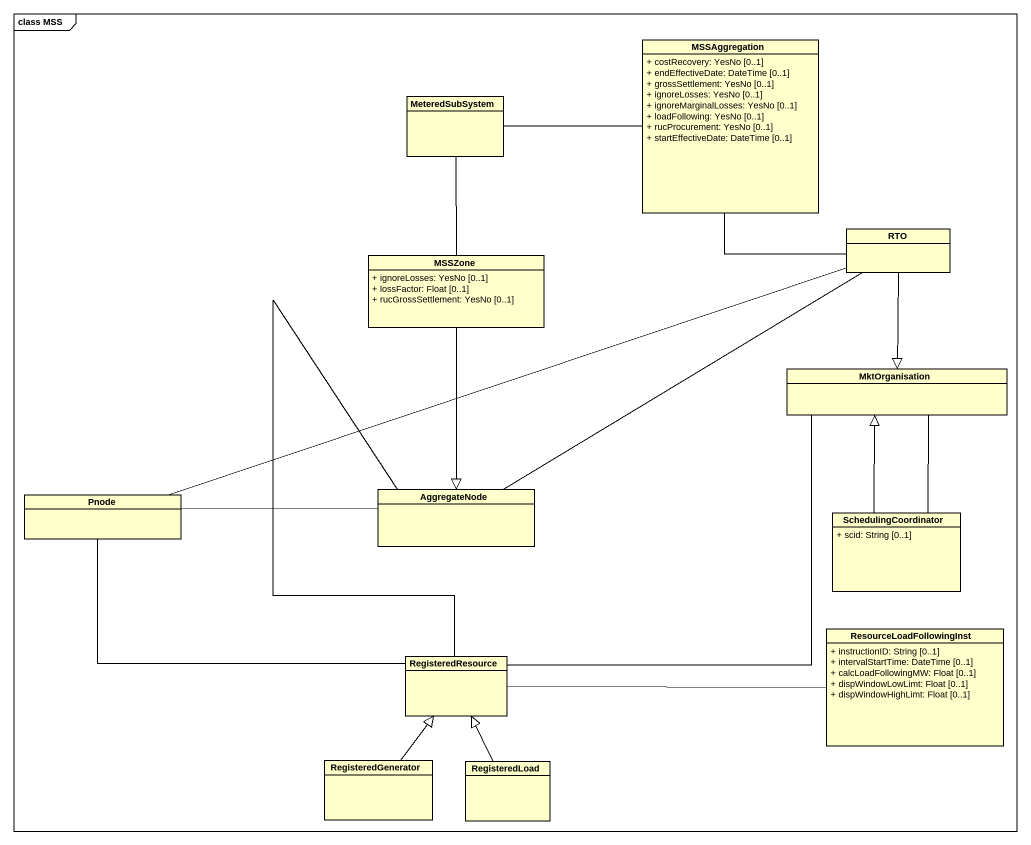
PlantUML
@startuml
mainframe class MSS
hide circle
hide empty members
skinparam classAttributeIconSize 0
class MSSAggregation {
  + costRecovery: YesNo [0..1]
  + endEffectiveDate: DateTime [0..1]
  + grossSettlement: YesNo [0..1]
  + ignoreLosses: YesNo [0..1]
  + ignoreMarginalLosses: YesNo [0..1]
  + loadFollowing: YesNo [0..1]
  + rucProcurement: YesNo [0..1]
  + startEffectiveDate: DateTime [0..1]
}
class MeteredSubSystem
class RTO
class MSSZone {
  + ignoreLosses: YesNo [0..1]
  + lossFactor: Float [0..1]
  + rucGrossSettlement: YesNo [0..1]
}
class MktOrganisation
class Pnode
class AggregateNode
class SchedulingCoordinator {
  + scid: String [0..1]
}
class RegisteredResource
class ResourceLoadFollowingInst {
  + instructionID: String [0..1]
  + intervalStartTime: DateTime [0..1]
  + calcLoadFollowingMW: Float [0..1]
  + dispWindowLowLimt: Float [0..1]
  + dispWindowHighLimt: Float [0..1]
}
class RegisteredGenerator
class RegisteredLoad
MSSAggregation -left- MeteredSubSystem
MSSAggregation -- RTO
MeteredSubSystem -- MSSZone
RTO --|> MktOrganisation
RTO -left- Pnode
RTO -- AggregateNode
MSSZone --|> AggregateNode
Pnode -right- RegisteredResource
AggregateNode -left- Pnode
SchedulingCoordinator -up- MktOrganisation
SchedulingCoordinator -up-|> MktOrganisation
RegisteredResource -up- MktOrganisation
RegisteredResource -up- AggregateNode
RegisteredResource -right- ResourceLoadFollowingInst
RegisteredGenerator -up-|> RegisteredResource
RegisteredLoad -up-|> RegisteredResource
@enduml
